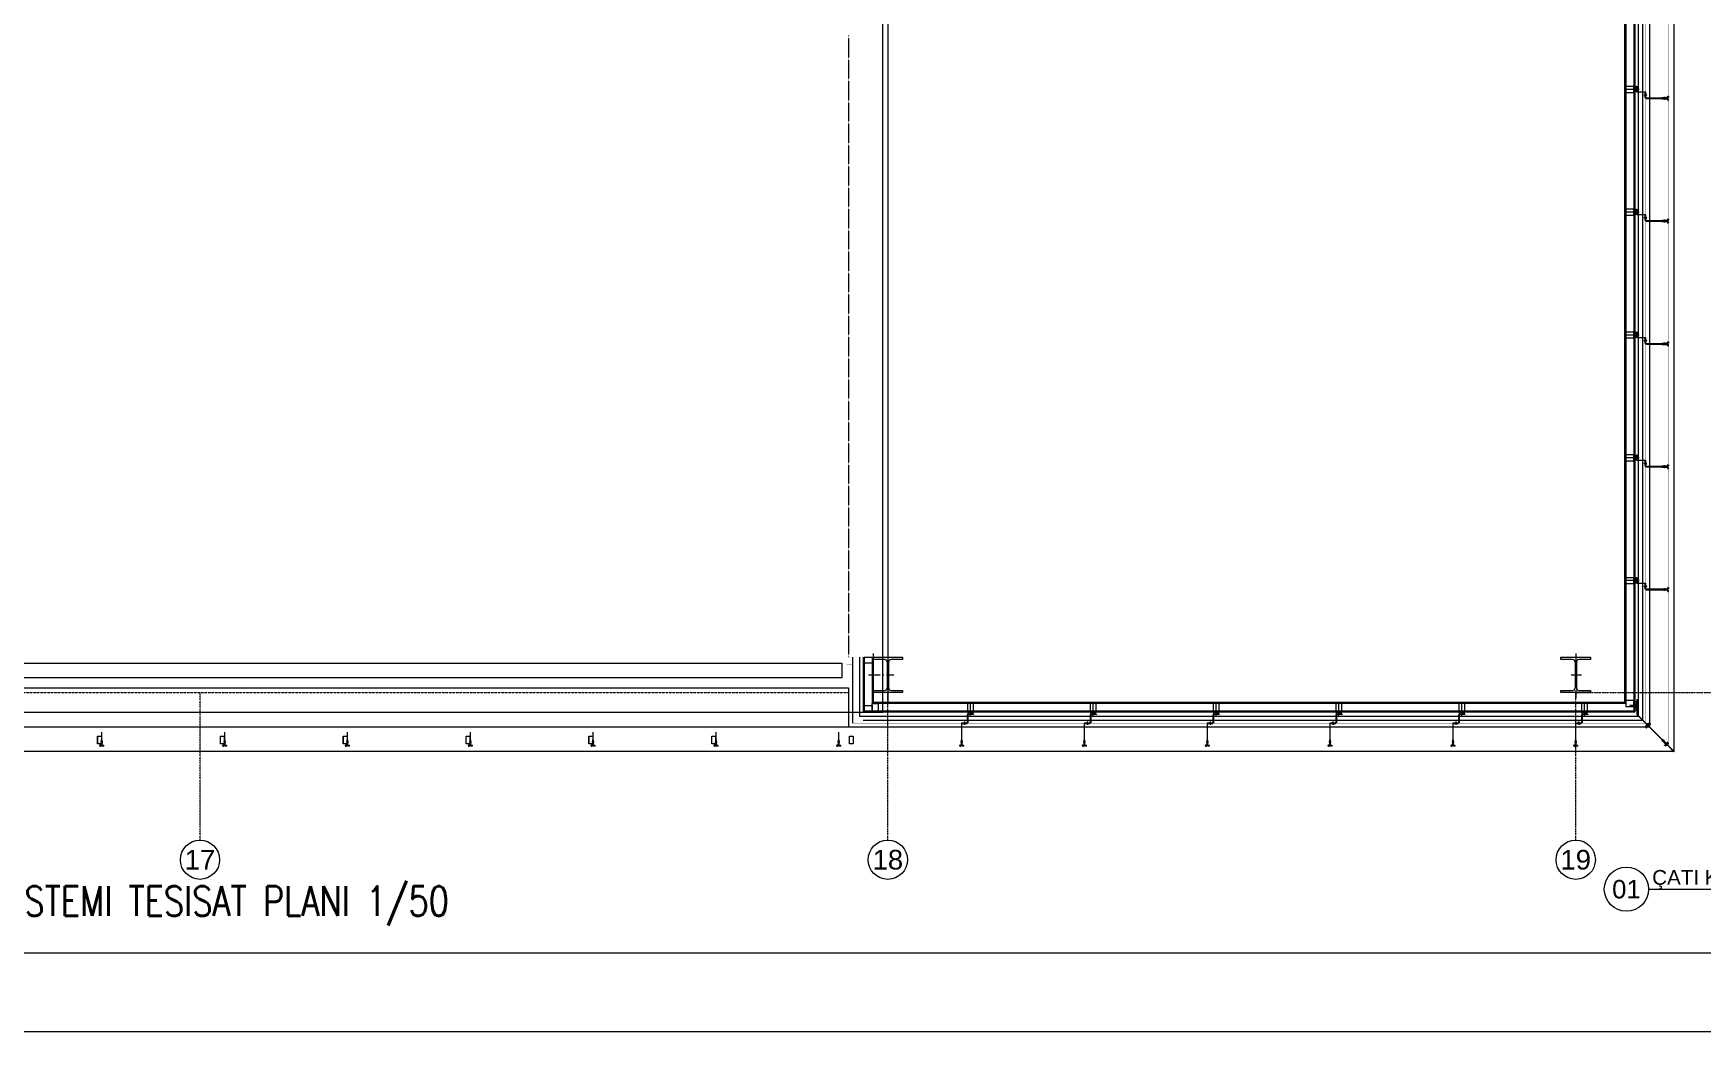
# Model space of a CAD drawing. Extents: x -2749 to 23780, y -1311 to 8245.
# Drawn here: x 20988 to 22686, y 0 to 1016 of the extents above; entities that cross this region are included whole.
import ezdxf
from ezdxf.enums import TextEntityAlignment as Align
from ezdxf.xclip import XClip

# ---------------------------------------------------------------- set-up
doc = ezdxf.new("R2010")
doc.units = 0
doc.header["$MEASUREMENT"] = 0
doc.header["$XCLIPFRAME"] = 0
for name, pattern in [('ACAD_ISO10W100', [18.5, 12, -3, 0.5, -3]), ('DASHDOT2', [0.5, 0.25, -0.125, 0, -0.125]), ('DOT2', [0.125, 0, -0.125]), ('HIDDEN', [0.375, 0.25, -0.125])]:
    doc.linetypes.add(name, pattern=pattern)
doc.layers.get('0').update_dxf_attribs({"color": 9, "lineweight": 9})
for name, color, linetype, lineweight in [('-M-HVAC-S-MNF2B', 251, 'Continuous', 9), ('06B', 9, 'Continuous', 9), ('06C', 9, 'Continuous', 9), ('06D', 9, 'Continuous', 9), ('10', 9, 'Continuous', 9), ('11', 9, 'Continuous', 9), ('20', 9, 'DOT2', 9), ('21', 9, 'Continuous', 9), ('24', 9, 'DASHDOT2', 9), ('33', 9, 'BATTING', 9), ('40A', 9, 'Continuous', 9), ('40B', 9, 'Continuous', 9), ('E-YAZI', 7, 'Continuous', 30), ('KALIP AKS', 8, 'ACAD_ISO10W100', 5)]:
    doc.layers.add(name, color=color, linetype=linetype, lineweight=lineweight)
doc.styles.add('Arial', font='arial.ttf', dxfattribs={"height": 2.5})
doc.styles.add('E-YAZI', font='txttw.shx')
doc.styles.add('MuuM_TEXT-ITALIC', font='ARIALNI.TTF')
doc.linetypes.add('BATTING', pattern='A,0.0001,-0.1,[134,ltypeshp.shx,S=0.1,R=0,X=-0.1,Y=0],-0.2,[134,ltypeshp.shx,S=0.1,R=180,X=0.1,Y=0],-0.1', length=0.4001)

# ---------------------------------------------------------------- blocks, each defined once
blk = doc.blocks.new('0_drawinglabel')
blk.add_lwpolyline([(3, 0), (46.46, 0)])
blk.add_circle((0, 0), 3)
at = {"style": 'Arial'}
blk.add_attdef('CIZIMADI', text='', height=2, dxfattribs=at).set_placement((3.5, 0), align=Align.BOTTOM_LEFT)
blk.add_attdef('OLCEK', text='', height=2, dxfattribs=at).set_placement((46.46, 0), align=Align.BOTTOM_RIGHT)
blk.add_attdef('CIZIMNO', text='', height=2.5, dxfattribs=at).set_placement((0, 0), align=Align.MIDDLE)
at = {"style": 'MuuM_TEXT-ITALIC'}
blk.add_attdef('DRAWINGNAME', text='', height=2, dxfattribs=at).set_placement((3.5, -0.59), align=Align.TOP_LEFT)
blk.add_attdef('SCALE', text='', height=2, dxfattribs=at).set_placement((46.46, -0.59), align=Align.TOP_RIGHT)
blk = doc.blocks.new('0_aks')
at = {"linetype": 'Continuous'}
blk.add_circle((0, 0), 2, dxfattribs=at)
at = {"style": 'Arial'}
blk.add_attdef('AKS', text='', height=2, dxfattribs=at).set_placement((0, 0), align=Align.MIDDLE_CENTER)
blk = doc.blocks.new('P-AKS_AUDI')
at = {"layer": '24'}
for points in [[(-1400, -2590), (-1400, -2440)], [(-700, -2590), (-700, -2440)], [(0, -2590), (0, -2440)], [(0, -2440), (360, -2440)]]:
    blk.add_lwpolyline(points, dxfattribs=at)
at = {"layer": '24', "xscale": 10, "yscale": 10, "zscale": 10}
for p, values in [((-1400, -2610), {'AKS': '17'}), ((-700, -2610), {'AKS': '18'}), ((0, -2610), {'AKS': '19'})]:
    blk.add_blockref('0_aks', p, dxfattribs=at).add_auto_attribs(values)
blk = doc.blocks.new('p- alum kaplama profil')
at = {"lineweight": 5}
blk.add_lwpolyline([(9.4, 15.2), (4.8, 15.2), (4.8, 17.2), (9.4, 17.2)], close=True, dxfattribs=at)
for points in [[(4.8, 15.2), (9.4, 17.2)], [(9.4, 15.2), (4.8, 17.2)]]:
    blk.add_lwpolyline(points, dxfattribs=at)
at = {"lineweight": 13}
blk.add_lwpolyline([(7.1, 12.6), (7.1, 26.5)], dxfattribs=at)
blk.add_lwpolyline([(-2.1, 5.6), (-2.1, -2.3), (-2.1, -15.7), (-1.7, -15.7), (-1.7, -2.3), (-1.7, 5.6), (-1.7, 5.6), (-1.7, 5.6), (-1.7, 5.6), (-1.7, 5.6), (-1.7, 5.6), (-1.7, 5.6), (-1.7, 5.6), (-1.7, 5.6), (-1.6, 5.6), (-1.6, 5.6), (-1.6, 5.6), (-1.6, 5.6), (-1.6, 5.6), (-1.6, 5.6), (-1.6, 5.6), (-1.6, 5.6), (-1.6, 5.6), (-1.6, 5.6), (-1.6, 5.6), (-1.6, 5.6), (-1.6, 5.6), (-1.6, 5.6), (-1.6, 5.6), (-1.6, 5.6), (-1.6, 5.7), (-1.6, 5.7), (-1.6, 5.7), (-1.6, 5.7), (-1.6, 5.7), (-1.6, 5.7), (-1.6, 5.7), (-1.6, 5.7), (3.9, 5.7), (3.9, 6.1), (-1.6, 6.1), (-1.6, 6.1), (-1.6, 6.1), (-1.6, 6.1), (-1.7, 6), (-1.7, 6), (-1.7, 6), (-1.7, 6), (-1.8, 6), (-1.8, 6), (-1.8, 6), (-1.8, 6), (-1.8, 6), (-1.9, 6), (-1.9, 5.9), (-1.9, 5.9), (-1.9, 5.9), (-1.9, 5.9), (-1.9, 5.9), (-2, 5.9), (-2, 5.8), (-2, 5.8), (-2, 5.8), (-2, 5.8), (-2, 5.7), (-2, 5.7), (-2, 5.7), (-2, 5.7), (-2, 5.7), (-2.1, 5.6), (-2.1, 5.6), (-2.1, 5.6)], close=True)
at = {"lineweight": 18}
blk.add_lwpolyline([(4.1, 6.2), (-1.4, 6.2), (-1.4, 6.5), (4.1, 6.5, 0.414214), (4.3, 6.7), (4.3, 14.7, -0.414214), (4.8, 15.2), (10.3, 15.2), (10.3, 14.9), (4.8, 14.9, 0.414214), (4.6, 14.7), (4.6, 6.7, -0.414214)], format="xyb", close=True, dxfattribs=at)
for points in [[(-2.4, -10.8), (-2.4, -16.4), (-2.4, -16.4, -0.414214), (-2.5, -16.5), (-2.5, -16.5), (-4.1, -16.5), (-4.1, -16.8), (-2.5, -16.8), (-2.5, -16.8, 0.414214), (-2.1, -16.4), (-2.1, -10.8)], [(-1.4, -10.8), (-1.7, -10.8), (-1.7, -16.4, 0.414214), (-1.2, -16.8), (-1.2, -16.8), (0.3, -16.8), (0.3, -16.5), (-1.2, -16.5), (-1.2, -16.5, -0.414214), (-1.4, -16.4), (-1.4, -16.4)]]:
    blk.add_lwpolyline(points, format="xyb", close=True)
blk.add_lwpolyline([(-1.7, -2.3), (-2.1, -2.3)])
for points in [[(0.7, 5.7, -10), (1.9, 5.7, -10)], [(0.7, 5.7, -10), (0.7, 5.6, -10), (0.7, 5.6, -10), (0.7, 5.6, -10), (0.7, 5.6, -10), (0.7, 5.6, -10), (0.7, 5.5, -10), (0.7, 5.5, -10), (0.7, 5.5, -10), (0.7, 5.5, -10), (0.7, 5.5, -10), (0.7, 5.4, -10), (0.7, 5.4, -10), (0.7, 5.4, -10), (0.7, 5.4, -10), (0.8, 5.4, -10), (0.8, 5.4, -10), (0.8, 5.3, -10), (0.8, 5.3, -10), (0.8, 5.3, -10), (0.8, 5.3, -10), (0.8, 5.3, -10), (0.9, 5.3, -10), (0.9, 5.3, -10), (0.9, 5.3, -10), (0.9, 5.2, -10), (0.9, 5.2, -10), (0.9, 5.2, -10), (1, 5.2, -10), (1, 5.2, -10), (1, 5.2, -10), (1, 5.2, -10), (1, 5.2, -10)], [(1.6, 7.1, -10), (1, 7.1, -10)], [(1.6, 6.9, -10), (1, 7, -10)], [(1.3, 5.9, -10), (1, 5.9, -10)], [(1, 5.7, -10), (1, 5.7, -10), (1, 5.7, -10), (1, 5.7, -10), (1, 5.7, -10), (1, 5.7, -10), (1, 5.7, -10), (1, 5.7, -10), (1, 5.7, -10), (1, 5.7, -10), (1, 5.7, -10), (1, 5.7, -10), (1, 5.7, -10), (1, 5.7, -10), (1, 5.7, -10), (1, 5.7, -10), (1, 5.7, -10), (1, 5.7, -10), (1, 5.7, -10), (1, 5.7, -10), (1, 5.7, -10), (1, 5.7, -10), (1, 5.7, -10), (1, 5.7, -10), (1, 5.7, -10), (1, 5.7, -10), (1, 5.7, -10), (1, 5.7, -10), (1, 5.7, -10), (1, 5.7, -10), (1, 5.7, -10), (1, 5.7, -10), (1, 5.7, -10)], [(1, 5.2, -10), (1, 5.2, -10), (1, 5.2, -10), (1, 5.2, -10), (1.1, 5.2, -10), (1.1, 5.2, -10), (1.1, 5.2, -10), (1.1, 5.2, -10), (1.1, 5.2, -10), (1.1, 5.2, -10), (1.1, 5.2, -10), (1.1, 5.2, -10), (1.1, 5.2, -10), (1.1, 5.2, -10), (1.1, 5.2, -10), (1.1, 5.2, -10), (1.1, 5.2, -10), (1.1, 5.2, -10), (1.1, 5.2, -10), (1.1, 5.2, -10), (1.1, 5.2, -10), (1.1, 5.2, -10), (1.2, 5.2, -10), (1.2, 5.2, -10), (1.2, 5.2, -10), (1.2, 5.2, -10), (1.2, 5.2, -10), (1.2, 5.2, -10), (1.2, 5.2, -10), (1.2, 5.2, -10), (1.2, 5.2, -10), (1.2, 5.2, -10), (1.2, 5.2, -10)], [(1, 6.9, -10), (1.3, 7.6, -10)], [(1, 5.8, -10), (1, 6, -10)], [(1, 5.7, -10), (1, 5.8, -10)], [(1.2, 5.2, -10), (1.2, 5.2, -10)], [(1.4, 5.2, -10), (1.2, 5.2, -10)], [(1.3, 4.9, -10), (1.3, 7.8, -10)], [(1.5, 6.8, -10), (1.3, 7.6, -10)], [(1.3, 6.2, -10), (1.3, 6.3, -10)], [(1.4, 5.2, -10), (1.4, 5.2, -10)], [(1.4, 5.2, -10), (1.4, 5.2, -10), (1.4, 5.2, -10), (1.4, 5.2, -10), (1.4, 5.2, -10), (1.4, 5.2, -10), (1.4, 5.2, -10), (1.4, 5.2, -10), (1.4, 5.2, -10), (1.4, 5.2, -10), (1.4, 5.2, -10), (1.4, 5.2, -10), (1.4, 5.2, -10), (1.4, 5.2, -10), (1.5, 5.2, -10), (1.5, 5.2, -10), (1.5, 5.2, -10), (1.5, 5.2, -10), (1.5, 5.2, -10), (1.5, 5.2, -10), (1.5, 5.2, -10), (1.5, 5.2, -10), (1.5, 5.2, -10), (1.5, 5.2, -10), (1.5, 5.2, -10), (1.5, 5.2, -10), (1.5, 5.2, -10), (1.5, 5.2, -10), (1.5, 5.2, -10), (1.5, 5.2, -10), (1.5, 5.2, -10), (1.5, 5.2, -10), (1.5, 5.2, -10)], [(1.5, 5.7, -10), (1.5, 5.9, -10)], [(1.5, 5.2, -10), (1.6, 5.2, -10), (1.6, 5.2, -10), (1.6, 5.2, -10), (1.6, 5.2, -10), (1.6, 5.2, -10), (1.7, 5.2, -10), (1.7, 5.2, -10), (1.7, 5.3, -10), (1.7, 5.3, -10), (1.7, 5.3, -10), (1.7, 5.3, -10), (1.8, 5.3, -10), (1.8, 5.3, -10), (1.8, 5.3, -10), (1.8, 5.3, -10), (1.8, 5.4, -10), (1.8, 5.4, -10), (1.8, 5.4, -10), (1.8, 5.4, -10), (1.9, 5.4, -10), (1.9, 5.4, -10), (1.9, 5.5, -10), (1.9, 5.5, -10), (1.9, 5.5, -10), (1.9, 5.5, -10), (1.9, 5.5, -10), (1.9, 5.6, -10), (1.9, 5.6, -10), (1.9, 5.6, -10), (1.9, 5.6, -10), (1.9, 5.6, -10), (1.9, 5.7, -10)], [(1.5, 5.7, -10), (1.5, 5.7, -10), (1.5, 5.7, -10), (1.5, 5.7, -10), (1.5, 5.7, -10), (1.5, 5.7, -10), (1.5, 5.7, -10), (1.5, 5.7, -10), (1.5, 5.7, -10), (1.5, 5.7, -10), (1.5, 5.7, -10), (1.5, 5.7, -10), (1.5, 5.7, -10), (1.5, 5.7, -10), (1.6, 5.7, -10), (1.6, 5.7, -10), (1.6, 5.7, -10), (1.6, 5.7, -10), (1.6, 5.7, -10), (1.6, 5.7, -10), (1.6, 5.7, -10), (1.6, 5.7, -10), (1.6, 5.7, -10), (1.6, 5.7, -10), (1.6, 5.7, -10), (1.6, 5.7, -10), (1.6, 5.7, -10), (1.6, 5.7, -10), (1.6, 5.7, -10), (1.6, 5.7, -10), (1.6, 5.7, -10), (1.6, 5.7, -10), (1.6, 5.7, -10)], [(-2.8, -16.5, 0), (-2.9, -16.5, 0), (-2.9, -16.5, 0), (-2.9, -16.4, 0), (-2.9, -16.4, 0), (-2.9, -16.4, 0), (-3, -16.4, 0), (-3, -16.3, 0), (-3, -16.3, 0), (-3, -16.3, 0), (-3.1, -16.3, 0), (-3.1, -16.3, 0), (-3.1, -16.2, 0), (-3.2, -16.2, 0), (-3.2, -16.2, 0), (-3.2, -16.2, 0), (-3.3, -16.2, 0), (-3.3, -16.2, 0), (-3.4, -16.2, 0), (-3.4, -16.2, 0), (-3.4, -16.2, 0), (-3.5, -16.3, 0), (-3.5, -16.3, 0), (-3.5, -16.3, 0), (-3.6, -16.3, 0), (-3.6, -16.3, 0), (-3.6, -16.4, 0), (-3.6, -16.4, 0), (-3.7, -16.4, 0), (-3.7, -16.4, 0), (-3.7, -16.5, 0), (-3.7, -16.5, 0), (-3.7, -16.5, 0)], [(-3.3, -16.5, 0), (-3.7, -16.5, 0)], [(-3.3, -16.5, 0), (-3.5, -16.5, 0)], [(-3.5, -16.5, 0), (-3.3, -16.5, 0)], [(-3.5, -17, 0), (-3.5, -16.5, 0)], [(-3.3, -17.5, 0), (-3.3, -16, 0)], [(-3.3, -16.5, 0), (-2.8, -16.5, 0)], [(-3.3, -16.5, 0), (-3, -16.5, 0)], [(-3, -16.5, 0), (-3.3, -16.5, 0)], [(-3, -17, 0), (-3, -16.5, 0)], [(-2.9, -13, 0), (-0.9, -13, 0)], [(-2.4, -12.5, 0), (-2.4, -12.5, 0), (-2.4, -12.6, 0), (-2.5, -12.6, 0), (-2.5, -12.6, 0), (-2.5, -12.6, 0), (-2.6, -12.7, 0), (-2.6, -12.7, 0), (-2.6, -12.7, 0), (-2.6, -12.8, 0), (-2.7, -12.8, 0), (-2.7, -12.8, 0), (-2.7, -12.9, 0), (-2.7, -12.9, 0), (-2.7, -13, 0), (-2.7, -13, 0), (-2.7, -13, 0), (-2.7, -13.1, 0), (-2.7, -13.1, 0), (-2.7, -13.2, 0), (-2.7, -13.2, 0), (-2.7, -13.2, 0), (-2.7, -13.3, 0), (-2.6, -13.3, 0), (-2.6, -13.4, 0), (-2.6, -13.4, 0), (-2.6, -13.4, 0), (-2.5, -13.5, 0), (-2.5, -13.5, 0), (-2.5, -13.5, 0), (-2.4, -13.5, 0), (-2.4, -13.5, 0), (-2.4, -13.6, 0)], [(-2.4, -13, 0), (-2.4, -12.5, 0)], [(-2.4, -13, 0), (-2.4, -12.7, 0)], [(-2.4, -12.7, 0), (-2.4, -13, 0)], [(-1.4, -12.7, 0), (-2.4, -12.7, 0)], [(-2.4, -13, 0), (-2.4, -13.4, 0)], [(-2.4, -13, 0), (-2.4, -13.6, 0)], [(-2.4, -13.4, 0), (-2.4, -13, 0)], [(-1.4, -13.4, 0), (-2.4, -13.4, 0)], [(-1.4, -13, 0), (-1.4, -12.4, 0)], [(-1.4, -13.7, 0), (-1.3, -13.7, 0), (-1.3, -13.6, 0), (-1.3, -13.6, 0), (-1.2, -13.6, 0), (-1.2, -13.5, 0), (-1.2, -13.5, 0), (-1.2, -13.5, 0), (-1.1, -13.4, 0), (-1.1, -13.4, 0), (-1.1, -13.3, 0), (-1.1, -13.3, 0), (-1.1, -13.2, 0), (-1.1, -13.2, 0), (-1.1, -13.1, 0), (-1.1, -13.1, 0), (-1.1, -13, 0), (-1.1, -13, 0), (-1.1, -12.9, 0), (-1.1, -12.9, 0), (-1.1, -12.9, 0), (-1.1, -12.8, 0), (-1.1, -12.8, 0), (-1.1, -12.7, 0), (-1.1, -12.7, 0), (-1.2, -12.6, 0), (-1.2, -12.6, 0), (-1.2, -12.5, 0), (-1.2, -12.5, 0), (-1.3, -12.5, 0), (-1.3, -12.4, 0), (-1.3, -12.4, 0), (-1.4, -12.4, 0)], [(-1.4, -13, 0), (-1.4, -13.7, 0)], [(-1, -16.5, 0), (-1, -16.5, 0), (-1, -16.5, 0), (-1, -16.4, 0), (-0.9, -16.4, 0), (-0.9, -16.4, 0), (-0.9, -16.4, 0), (-0.9, -16.3, 0), (-0.8, -16.3, 0), (-0.8, -16.3, 0), (-0.8, -16.3, 0), (-0.7, -16.3, 0), (-0.7, -16.2, 0), (-0.7, -16.2, 0), (-0.6, -16.2, 0), (-0.6, -16.2, 0), (-0.6, -16.2, 0), (-0.5, -16.2, 0), (-0.5, -16.2, 0), (-0.4, -16.2, 0), (-0.4, -16.2, 0), (-0.4, -16.3, 0), (-0.3, -16.3, 0), (-0.3, -16.3, 0), (-0.3, -16.3, 0), (-0.3, -16.3, 0), (-0.2, -16.4, 0), (-0.2, -16.4, 0), (-0.2, -16.4, 0), (-0.2, -16.4, 0), (-0.1, -16.5, 0), (-0.1, -16.5, 0), (-0.1, -16.5, 0)], [(-0.6, -16.5, 0), (-1, -16.5, 0)], [(-0.6, -16.5, 0), (-0.8, -16.5, 0)], [(-0.8, -16.5, 0), (-0.6, -16.5, 0)], [(-0.8, -17, 0), (-0.8, -16.5, 0)], [(-0.6, -17.5, 0), (-0.6, -16, 0)], [(-0.6, -16.5, 0), (-0.3, -16.5, 0)], [(-0.6, -16.5, 0), (-0.1, -16.5, 0)], [(-0.3, -16.5, 0), (-0.6, -16.5, 0)], [(-0.3, -17, 0), (-0.3, -16.5, 0)], [(-3.8, -17, 0), (-3.8, -17.1, 0), (-3.8, -17.1, 0), (-3.8, -17.1, 0), (-3.7, -17.1, 0), (-3.7, -17.2, 0), (-3.7, -17.2, 0), (-3.6, -17.2, 0), (-3.6, -17.2, 0), (-3.6, -17.2, 0), (-3.5, -17.3, 0), (-3.5, -17.3, 0), (-3.4, -17.3, 0), (-3.4, -17.3, 0), (-3.4, -17.3, 0), (-3.3, -17.3, 0), (-3.3, -17.3, 0), (-3.2, -17.3, 0), (-3.2, -17.3, 0), (-3.2, -17.3, 0), (-3.1, -17.3, 0), (-3.1, -17.3, 0), (-3.1, -17.3, 0), (-3, -17.2, 0), (-3, -17.2, 0), (-2.9, -17.2, 0), (-2.9, -17.2, 0), (-2.9, -17.2, 0), (-2.8, -17.1, 0), (-2.8, -17.1, 0), (-2.8, -17.1, 0), (-2.8, -17.1, 0), (-2.7, -17, 0)], [(-3.3, -17, 0), (-3.8, -17, 0)], [(-3.3, -17, 0), (-2.7, -17, 0)], [(-0.6, -17, 0), (-1.1, -17, 0)], [(0, -17, 0), (0, -17.1, 0), (-0.1, -17.1, 0), (-0.1, -17.1, 0), (-0.1, -17.1, 0), (-0.2, -17.2, 0), (-0.2, -17.2, 0), (-0.2, -17.2, 0), (-0.3, -17.2, 0), (-0.3, -17.2, 0), (-0.3, -17.3, 0), (-0.4, -17.3, 0), (-0.4, -17.3, 0), (-0.4, -17.3, 0), (-0.5, -17.3, 0), (-0.5, -17.3, 0), (-0.6, -17.3, 0), (-0.6, -17.3, 0), (-0.6, -17.3, 0), (-0.7, -17.3, 0), (-0.7, -17.3, 0), (-0.7, -17.3, 0), (-0.8, -17.3, 0), (-0.8, -17.2, 0), (-0.9, -17.2, 0), (-0.9, -17.2, 0), (-0.9, -17.2, 0), (-1, -17.2, 0), (-1, -17.1, 0), (-1, -17.1, 0), (-1.1, -17.1, 0), (-1.1, -17.1, 0), (-1.1, -17, 0)], [(-0.6, -17, 0), (0, -17, 0)]]:
    blk.add_polyline3d(points)
blk = doc.blocks.new('p-cephe_kose profili')
at = {"linetype": 'Continuous', "lineweight": 13}
for p, q in [((-2.7, 12.8), (-3.1, 12.8)), ((-3.1, -2.9), (-3.1, 12.8)), ((-2.7, -3), (-2.7, 12.8)), ((-3.1, -2.9), (-30.1, -29.9)), ((-2.7, -3), (-29.9, -30.1)), ((-33.9, -33.6), (-40.5, -40.2)), ((-33.6, -33.9), (-40.2, -40.5)), ((-34, -30.7), (-34, -32.8)), ((-34, -30.7), (-33.7, -30.7)), ((-33.9, -33.6), (-30.1, -29.9)), ((-33.6, -33.9), (-33.9, -33.6)), ((-33.7, -30.7), (-33.7, -32.8)), ((-33.6, -33.9), (-29.9, -30.1)), ((-33.5, -32.8), (-28.6, -27.9)), ((-33.3, -33), (-28.4, -28.1)), ((-28.1, -28.4), (-33, -33.3)), ((-27.9, -28.6), (-32.8, -33.5)), ((-32.8, -33.7), (-30.7, -33.7)), ((-30.7, -34), (-30.7, -33.7)), ((-30.1, -29.9), (-29.9, -30.1)), ((-29.9, -30.1), (-30.1, -29.9)), ((-28.4, -28.1), (-28.6, -27.9)), ((-28.1, -28.4), (-27.9, -28.6)), ((-40.5, -40.2), (-40.2, -40.5)), ((-32.8, -34), (-30.7, -34))]:
    blk.add_line(p, q, dxfattribs=at)
at = {"linetype": 'Continuous', "lineweight": 5}
for p, q in [((-3.1, 6.7), (1.1, 6.7)), ((1.1, 5.8), (-3.1, 5.8)), ((-2.7, 2.3), (-0.2, 10.3)), ((-0.2, 2.3), (-2.7, 10.3)), ((-2.7, 6.3), (4.2, 6.3)), ((4.9, 6.6), (1.1, 6.6)), ((4.9, 5.9), (1.1, 5.9))]:
    blk.add_line(p, q, dxfattribs=at)
for p, q in [((-16.2, -12.1), (-13.4, -12.1)), ((-16, -12), (-16, -12)), ((-16, -12), (-16, -12.1)), ((-16, -12.1), (-16, -12.1)), ((-15.5, -12.7), (-15.5, -11.4)), ((-15.4, -11.8), (-15.2, -11.8)), ((-15.4, -12.3), (-15.3, -12.3)), ((-15.3, -12), (-15.3, -12.4)), ((-15.3, -12.3), (-15.1, -12.3)), ((-15.2, -11.7), (-15.1, -12.4)), ((-15.2, -11.8), (-15.1, -11.8)), ((-15.1, -11.8), (-14.9, -11.8)), ((-15.1, -12.3), (-15, -12.3)), ((-15, -11.7), (-14.9, -12.4)), ((-15, -12.3), (-14.8, -12.3)), ((-14.9, -11.8), (-14.7, -11.8)), ((-14.8, -11.7), (-14.7, -12.4)), ((-14.8, -12.3), (-14.6, -12.3)), ((-14.7, -11.8), (-14.5, -11.8)), ((-14.6, -11.7), (-14.6, -12.4)), ((-14.6, -12.3), (-14.4, -12.3)), ((-14.5, -11.7), (-14.4, -12.4)), ((-14.5, -11.8), (-14.3, -11.8)), ((-14.4, -12.3), (-14.2, -12.3)), ((-14.3, -11.7), (-14.2, -12.4)), ((-14.3, -11.8), (-13.6, -12.1)), ((-14.2, -12.3), (-13.6, -12.1)), ((-14.1, -11.8), (-14, -12.3)), ((-12.7, -15.5), (-11.4, -15.5)), ((-11.7, -14.3), (-12.4, -14.2)), ((-11.7, -14.5), (-12.4, -14.4)), ((-11.7, -14.7), (-12.4, -14.6)), ((-11.7, -14.8), (-12.4, -14.7)), ((-11.7, -15), (-12.4, -14.9)), ((-11.7, -15.2), (-12.4, -15.1)), ((-12, -15.3), (-12.4, -15.3)), ((-12.3, -14.3), (-12.1, -13.6)), ((-11.8, -14.1), (-12.3, -14)), ((-12.3, -14.4), (-12.3, -14.3)), ((-12.3, -14.6), (-12.3, -14.4)), ((-12.3, -14.8), (-12.3, -14.6)), ((-12.3, -15), (-12.3, -14.8)), ((-12.3, -15.2), (-12.3, -15)), ((-12.3, -15.3), (-12.3, -15.2)), ((-12.3, -15.4), (-12.3, -15.3)), ((-12.1, -16.2), (-12.1, -13.4)), ((-11.8, -14.3), (-12.1, -13.6)), ((-12.1, -16), (-12.1, -16)), ((-12, -16), (-12.1, -16)), ((-12, -16), (-12, -16)), ((-11.8, -14.5), (-11.8, -14.3)), ((-11.8, -14.7), (-11.8, -14.5)), ((-11.8, -14.9), (-11.8, -14.7)), ((-11.8, -15.1), (-11.8, -14.9)), ((-11.8, -15.2), (-11.8, -15.1)), ((-11.8, -15.4), (-11.8, -15.2))]:
    blk.add_line(p, q)
at = {"linetype": 'Continuous', "lineweight": 18}
for p, q in [((-15.2, -10.9), (-15.2, -14)), ((-15.2, -10.9), (-14.9, -10.9)), ((-14.9, -10.9), (-14.9, -14)), ((-14.8, -14.1), (-12.6, -11.9)), ((-14.6, -14.3), (-12.4, -12.1)), ((-12.1, -12.4), (-14.3, -14.6)), ((-11.9, -12.6), (-14.1, -14.8)), ((-14, -14.9), (-10.9, -14.9)), ((-14, -15.2), (-10.9, -15.2)), ((-12.4, -12.1), (-12.6, -11.9)), ((-12.1, -12.4), (-11.9, -12.6)), ((-10.9, -15.2), (-10.9, -14.9))]:
    blk.add_line(p, q, dxfattribs=at)
at = {"lineweight": 5}
for p, q in [((-13.3, -13), (-13.7, -13.4)), ((-13, -13.7), (-13.7, -13)), ((-13.6, -12.7), (-12.4, -13.9)), ((-13.3, -13), (-13.5, -13.2)), ((-13.5, -13.2), (-13.3, -13)), ((-13.3, -13), (-12.9, -12.6)), ((-12.6, -13.3), (-13.3, -12.6)), ((-13.3, -13), (-13.1, -12.8)), ((-13.1, -12.8), (-13.3, -13)), ((-12.8, -13.5), (-13.3, -14)), ((-12.8, -13.5), (-12.3, -13)), ((-34.6, -31.9), (-33.2, -31.9)), ((-34.1, -31.9), (-34.1, -31.4)), ((-34.1, -31.7), (-33.7, -31.7)), ((-34.1, -31.9), (-34.1, -32.5)), ((-34.1, -32.2), (-33.7, -32.2)), ((-33.7, -31.9), (-33.7, -31.5)), ((-33.7, -31.9), (-33.7, -31.7)), ((-33.7, -31.7), (-33.7, -31.9)), ((-33.7, -31.9), (-33.7, -32.4)), ((-33.7, -31.9), (-33.7, -32.2)), ((-33.7, -32.2), (-33.7, -31.9)), ((-31.9, -33.7), (-32.4, -33.7)), ((-31.9, -33.7), (-32.2, -33.7)), ((-32.2, -33.7), (-31.9, -33.7)), ((-32.2, -34.1), (-32.2, -33.7)), ((-31.5, -31.2), (-31.9, -31.6)), ((-31.2, -31.9), (-31.9, -31.2)), ((-31.9, -34.6), (-31.9, -33.2)), ((-31.9, -33.7), (-31.7, -33.7)), ((-31.9, -33.7), (-31.5, -33.7)), ((-31.7, -33.7), (-31.9, -33.7)), ((-31.8, -30.9), (-30.6, -32.1)), ((-31.5, -31.2), (-31.7, -31.4)), ((-31.7, -31.4), (-31.5, -31.2)), ((-31.7, -34.1), (-31.7, -33.7)), ((-31.5, -31.2), (-31.1, -30.8)), ((-30.8, -31.5), (-31.5, -30.8)), ((-31.5, -31.2), (-31.3, -31)), ((-31.3, -31), (-31.5, -31.2)), ((-31, -31.7), (-31.5, -32.2)), ((-31, -31.7), (-30.5, -31.2)), ((-28.9, -29.7), (-29.7, -28.9)), ((-29.6, -28.6), (-28.4, -29.8)), ((-29.2, -28.9), (-29.6, -29.3)), ((-29.2, -28.9), (-29.4, -29.2)), ((-29.4, -29.2), (-29.2, -28.9)), ((-28.5, -29.2), (-29.2, -28.5)), ((-29.2, -28.9), (-28.8, -28.6)), ((-29.2, -28.9), (-29, -28.7)), ((-29, -28.7), (-29.2, -28.9)), ((-28.7, -29.4), (-29.2, -29.9)), ((-28.7, -29.4), (-28.2, -29)), ((-31.9, -34.1), (-32.5, -34.1)), ((-31.9, -34.1), (-31.4, -34.1))]:
    blk.add_line(p, q, dxfattribs=at)
at = {"lineweight": 0}
blk.add_line((-34, -32.8), (-34, -30.8), dxfattribs=at)
at = {"linetype": 'Continuous', "lineweight": 5}
for points in [[(-2.7, 10.3), (-0.2, 10.3), (-0.2, 2.3), (-2.7, 2.3)], [(1.1, 6.8), (4.9, 6.8), (4.9, 5.8), (1.1, 5.8)]]:
    blk.add_lwpolyline(points, close=True, dxfattribs=at)
blk.add_lwpolyline([(-38, -37.7), (-37.7, -38)])
for centre, radius, start, end in [((-15.5, -11.9), 0.473, 90, 166.6402), ((-14.9, -12.1), 1.11, 166.6402, 175.4788), ((-14.9, -12.1), 1.11, 184.5212, 193.3598), ((-15.5, -12.2), 0.473, 193.3598, 270), ((-15.4, -11.7), 0.09, 180, 270), ((-15.4, -12.4), 0.09, 90, 180), ((-12.2, -15.5), 0.473, 180, 256.6402), ((-12.4, -15.4), 0.09, 270, 0), ((-12.1, -14.9), 1.11, 256.6402, 265.4788), ((-12.1, -14.9), 1.11, 274.5212, 283.3598), ((-11.7, -15.4), 0.09, 180, 270), ((-11.9, -15.5), 0.473, 283.3598, 360)]:
    blk.add_arc(centre, radius, start, end)
at = {"linetype": 'Continuous', "lineweight": 18}
for centre, radius, start, end in [((-14.8, -14), 0.4, 180, 315), ((-14.8, -14), 0.1, 180, 315), ((-14, -14.8), 0.4, 135, 270), ((-14, -14.8), 0.1, 135, 270)]:
    blk.add_arc(centre, radius, start, end, dxfattribs=at)
at = {"lineweight": 5}
for centre, radius, start, end in [((-13.3, -13), 0.57, 67.9194, 202.0806), ((-13.2, -13.1), 0.909, 267.075, 2.925), ((-33.6, -31.9), 0.732, 131.1905, 228.8095), ((-33.8, -31.9), 0.46, 286.9574, 73.0426), ((-31.9, -33.8), 0.46, 16.9574, 163.0426), ((-31.5, -31.2), 0.57, 67.9194, 202.0806), ((-31.4, -31.3), 0.909, 267.075, 2.925), ((-29.3, -28.9), 0.57, 67.9194, 202.0806), ((-29.2, -29), 0.909, 267.075, 2.925), ((-31.9, -33.6), 0.732, 221.1905, 318.8095)]:
    blk.add_arc(centre, radius, start, end, dxfattribs=at)
at = {"linetype": 'Continuous', "lineweight": 13}
for centre, radius, start, end in [((-33.6, -32.8), 0.4, 180, 315), ((-33.6, -32.8), 0.1, 180, 315), ((-32.8, -33.6), 0.4, 135, 270), ((-32.8, -33.6), 0.1, 135, 270)]:
    blk.add_arc(centre, radius, start, end, dxfattribs=at)
at = {"linetype": 'Continuous', "lineweight": 5}
blk.add_rational_spline([(-3.1, 7.3), (-3.2, 7.3), (-3.3, 7.3), (-3.6, 7.3), (-3.7, 6.9), (-3.7, 6.8), (-3.7, 6.8), (-3.8, 6.3), (-3.7, 5.8), (-3.7, 5.7), (-3.7, 5.6), (-3.6, 5.3), (-3.3, 5.3), (-3.2, 5.3), (-3.1, 5.3), (-3.1, 6.3), (-3.1, 7.3)], [1, 1, 1, 0.760917374327, 1, 1, 1, 1, 1, 1, 1, 0.760917374327, 1, 1, 1, 1, 1], degree=2, knots=[0, 0, 0, 1, 1, 2, 2, 3, 3, 4, 4, 5, 5, 6, 6, 7, 7, 8, 8, 8], dxfattribs=at)
blk = doc.blocks.new('p-profil_80x40x2')
for points in [[(-8, 4), (0, 4), (0, 0), (-8, 0)], [(-7.8, 3.8), (-0.2, 3.8), (-0.2, 0.2), (-7.8, 0.2)]]:
    blk.add_lwpolyline(points, close=True)
blk = doc.blocks.new('prf-36')
for p, q in [((-15, 18), (15, 18)), ((-15, 15.75), (-15, 18)), ((15, 18), (15, 15.75)), ((-3.325, 15.75), (-15, 15.75)), ((-0.625, 13.05), (-0.625, -13.05)), ((0.625, 13.05), (0.625, -13.05)), ((15, 15.75), (3.325, 15.75)), ((-15, -15.75), (-3.325, -15.75)), ((-15, -18), (-15, -15.75)), ((3.325, -15.75), (15, -15.75)), ((15, -15.75), (15, -18)), ((15, -18), (-15, -18))]:
    blk.add_line(p, q)
for centre, start, end in [((-3.325, 13.05), 0, 90), ((3.325, 13.05), 90, 180), ((-3.325, -13.05), 270, 0), ((3.325, -13.05), 180, 270)]:
    blk.add_arc(centre, 2.7, start, end)
blk = doc.blocks.new('ÇATI KATI PLANI')
at = {"layer": '06B'}
blk.add_lwpolyline([(21810.5, 360), (20502.5, 360), (20502.5, 375), (21810.5, 375)], close=True, dxfattribs=at)
at = {"layer": '06C'}
blk.add_lwpolyline([(22657.5, 285), (18957.5, 285), (18957.5, 2865), (22657.5, 2865)], close=True, dxfattribs=at)
blk.add_lwpolyline([(20497.5, 350), (21817.5, 350), (21817.5, 310), (20497.5, 310)], dxfattribs=at)
at = {"layer": '06D'}
for points in [[(21745, 2840), (22632.5, 2840), (22632.5, 310), (21817.5, 310)], [(21821.5, 381), (21821.5, 314)]]:
    blk.add_lwpolyline(points, dxfattribs=at)
at = {"layer": '10'}
for points, const_width in [([(20467.5, 291), (18963.5, 291), (18963.5, 2859), (22651.5, 2859), (22651.5, 291), (21824.7, 291)], 0.2), ([(21821.5, 314), (22628.5, 314), (22628.5, 2836), (21738.2, 2836)], 0.1), ([(21817.5, 2089), (21817.5, 1014)], 0.1), ([(21842.5, 375.1), (21842.5, 381), (21815.5, 381), (21815.5, 373.4), (21821.5, 373.4), (21821.5, 368.4)], 0.2), ([(21817.5, 373.4), (21817.5, 310)], 0.1), ([(21824.7, 291), (20555.3, 291)], 0.2)]:
    blk.add_lwpolyline(points, dxfattribs=dict(at, const_width=const_width))
blk.add_lwpolyline([(21817.5, 1014, 0.1, 0.1, 0), (22603.5, 1014, 0.1, 0.1, 0), (22603.5, 339, 0.1, 0.1, 0), (21846.5, 339, 0.1, 0.1, 0), (21846.5, 345, 0, 0, 0)], format="xyseb", dxfattribs=at)
for points in [[(22608.5, 956), (22616.5, 956), (22616.5, 962), (22608.5, 962)], [(22608.5, 831), (22616.5, 831), (22616.5, 837), (22608.5, 837)], [(22608.5, 706), (22616.5, 706), (22616.5, 712), (22608.5, 712)], [(22608.5, 581), (22616.5, 581), (22616.5, 587), (22608.5, 587)], [(22608.5, 456), (22616.5, 456), (22616.5, 462), (22608.5, 462)], [(21833.5, 381), (21841.5, 381), (21841.5, 375), (21833.5, 375)], [(21833.5, 332), (21841.5, 332), (21841.5, 326), (21833.5, 326)], [(21847.5, 334), (21847.5, 326), (21841.5, 326), (21841.5, 334)], [(21938.5, 334), (21938.5, 326), (21944.5, 326), (21944.5, 334)], [(22063.5, 334), (22063.5, 326), (22069.5, 326), (22069.5, 334)], [(22188.5, 334), (22188.5, 326), (22194.5, 326), (22194.5, 334)], [(22313.5, 334), (22313.5, 326), (22319.5, 326), (22319.5, 334)], [(22438.5, 334), (22438.5, 326), (22444.5, 326), (22444.5, 334)], [(22563.5, 334), (22563.5, 326), (22569.5, 326), (22569.5, 334)], [(22608.5, 331), (22616.5, 331), (22616.5, 337), (22608.5, 337)]]:
    blk.add_lwpolyline(points, close=True, dxfattribs=at)
at = {"layer": '11'}
for points in [[(22617.5, 2365), (22617.5, 325), (21832.5, 325)], [(22616.5, 2365), (22616.5, 326), (21841.5, 326)], [(22608.5, 2365), (22608.5, 334), (21841.5, 334)], [(22607.5, 2365), (22607.5, 335), (21842.5, 335)], [(22608.5, 2365), (22608.5, 334)], [(21832.5, 381), (21832.5, 325)], [(21833.5, 381), (21833.5, 326)], [(21841.5, 381), (21841.5, 334)], [(21842.5, 381), (21842.5, 335)]]:
    blk.add_lwpolyline(points, dxfattribs=at)
at = {"layer": '20', "linetype": 'HIDDEN'}
for points in [[(20497.5, 345), (21817.5, 345)], [(20497.5, 325), (21817.5, 325)]]:
    blk.add_lwpolyline(points, dxfattribs=at)
at = {"layer": '33', "linetype": 'Continuous', "ltscale": 0.4}
blk.add_lwpolyline([(21832.5, 317), (22625.7, 317), (22625.7, 2833.2), (21745, 2833.3)], dxfattribs=at)
at = {"layer": '33', "ltscale": 0.4}
for points in [[(21828.5, 321), (22621.5, 321), (22621.5, 2829), (21745, 2829)], [(21828.5, 381), (21828.5, 321)]]:
    blk.add_lwpolyline(points, dxfattribs=at)
at = {"layer": '40B'}
for points in [[(19790, 2365), (19790, 1840), (20467.5, 1840), (20467.5, 325), (21852.5, 325), (21852.5, 2365)], [(21852.5, 2365), (22617.5, 2365), (22617.5, 325), (21852.5, 325)]]:
    blk.add_lwpolyline(points, close=True, dxfattribs=at)
at = {"layer": 'KALIP AKS'}
for p, q in [((21842.5, 384.7), (21842.5, 339.7)), ((22557.5, 384.7), (22557.5, 339.7)), ((21837.7, 363), (21863.4, 363)), ((22552.7, 363), (22563.4, 363))]:
    blk.add_line(p, q, dxfattribs=at)
at = {"layer": '10', "rotation": 90}
for name, p in [('p- alum kaplama profil', (22634.7, 951.9)), ('p- alum kaplama profil', (22634.7, 826.9)), ('p- alum kaplama profil', (22634.7, 701.9)), ('p- alum kaplama profil', (22634.7, 576.9)), ('p- alum kaplama profil', (22634.7, 451.9)), ('p-profil_80x40x2', (21057.3, 300.8)), ('p-profil_80x40x2', (21182.3, 300.8)), ('p-profil_80x40x2', (21307.3, 300.8)), ('p-profil_80x40x2', (21432.3, 300.8)), ('p-profil_80x40x2', (21557.3, 300.8)), ('p-profil_80x40x2', (21682.3, 300.8)), ('p-profil_80x40x2', (21822.3, 300.8))]:
    blk.add_blockref(name, p, dxfattribs=at)
at = {"layer": '10'}
for name, p in [('prf-36', (21857.5, 363)), ('prf-36', (22557.5, 363)), ('p- alum kaplama profil', (21934.4, 307.8)), ('p- alum kaplama profil', (22059.4, 307.8)), ('p- alum kaplama profil', (22184.4, 307.8)), ('p- alum kaplama profil', (22309.4, 307.8)), ('p- alum kaplama profil', (22434.4, 307.8)), ('p- alum kaplama profil', (22559.4, 307.8))]:
    blk.add_blockref(name, p, dxfattribs=at)
at = {"layer": '10', "xscale": -1}
blk.add_blockref('p-cephe_kose profili', (22617.3, 325.3), dxfattribs=at)
at = {"layer": '10'}
ref = blk.add_blockref('p- alum kaplama profil', (21059.4, 307.8), dxfattribs=at)
XClip(ref).set_block_clipping_path([(-331.858740805, -139.9288710481), (120.1790967094, -2.8410335688)])
ref = blk.add_blockref('p- alum kaplama profil', (21184.4, 307.8), dxfattribs=at)
XClip(ref).set_block_clipping_path([(-331.858740805, -139.9288710481), (120.1790967094, -2.8410335688)])
ref = blk.add_blockref('p- alum kaplama profil', (21309.4, 307.8), dxfattribs=at)
XClip(ref).set_block_clipping_path([(-331.858740805, -139.9288710481), (120.1790967094, -2.8410335688)])
ref = blk.add_blockref('p- alum kaplama profil', (21434.4, 307.8), dxfattribs=at)
XClip(ref).set_block_clipping_path([(-331.858740805, -139.9288710481), (120.1790967094, -2.8410335688)])
ref = blk.add_blockref('p- alum kaplama profil', (21559.4, 307.8), dxfattribs=at)
XClip(ref).set_block_clipping_path([(-331.858740805, -139.9288710481), (120.1790967094, -2.8410335688)])
ref = blk.add_blockref('p- alum kaplama profil', (21684.4, 307.8), dxfattribs=at)
XClip(ref).set_block_clipping_path([(-331.858740805, -139.9288710481), (120.1790967094, -2.8410335688)])
ref = blk.add_blockref('p- alum kaplama profil', (21809.4, 307.8), dxfattribs=at)
XClip(ref).set_block_clipping_path([(-331.858740805, -139.9288710481), (120.1790967094, -2.8410335688)])
at = {"layer": '24'}
blk.add_blockref('P-AKS_AUDI', (22557.5, 2785), dxfattribs=at)

msp = doc.modelspace()

# ---------------------------------------------------------------- linework, layer by layer
at = {"layer": '-M-HVAC-S-MNF2B'}
msp.add_lwpolyline([(21857.5, 335), (22607.5, 335), (22607.5, 2365), (21857.5, 2365)], close=True, dxfattribs=at)
at = {"layer": '20'}
msp.add_lwpolyline([(21817.5, 1014), (21817.5, 381)], dxfattribs=at)
at = {"layer": '40A'}
for points in [[(23780, 4205), (17835, 4205), (17835, 0), (23780, 0)], [(23240.1, 80), (17915, 80), (17915, 4125), (23240.1, 4125)]]:
    msp.add_lwpolyline(points, close=True, dxfattribs=at)

# ---------------------------------------------------------------- block references
msp.add_blockref('ÇATI KATI PLANI', (0, 0))
at = {"layer": '21'}
ref = msp.add_blockref('0_drawinglabel', (22609.1, 145), dxfattribs=dict(at, xscale=7.5, yscale=7.5, zscale=7.5))
ref.add_attrib('CIZIMNO', '01', dxfattribs={"layer": '0', "height": 18.75, "style": 'Arial'}).set_placement((22609.1, 145), align=Align.MIDDLE)
ref.add_attrib('CIZIMADI', 'ÇATI KATI PLANI', dxfattribs={"layer": '0', "height": 15, "style": 'Arial'}).set_placement((22635.3, 145), align=Align.BOTTOM_LEFT)
ref.add_attrib('OLCEK', '1:50', dxfattribs={"layer": '0', "height": 15, "style": 'Arial'}).set_placement((22957.5, 145), align=Align.BOTTOM_RIGHT)

# ---------------------------------------------------------------- texts
at = {"layer": 'E-YAZI', "color": 4, "style": 'E-YAZI', "width": 0.8}
msp.add_text('ÇATI KAT YANGIN MODUL SISTEMI TESISAT PLANI 1/50', height=30, dxfattribs=at).set_placement((20541.7, 117.9))

doc.saveas('drawing.dxf')
